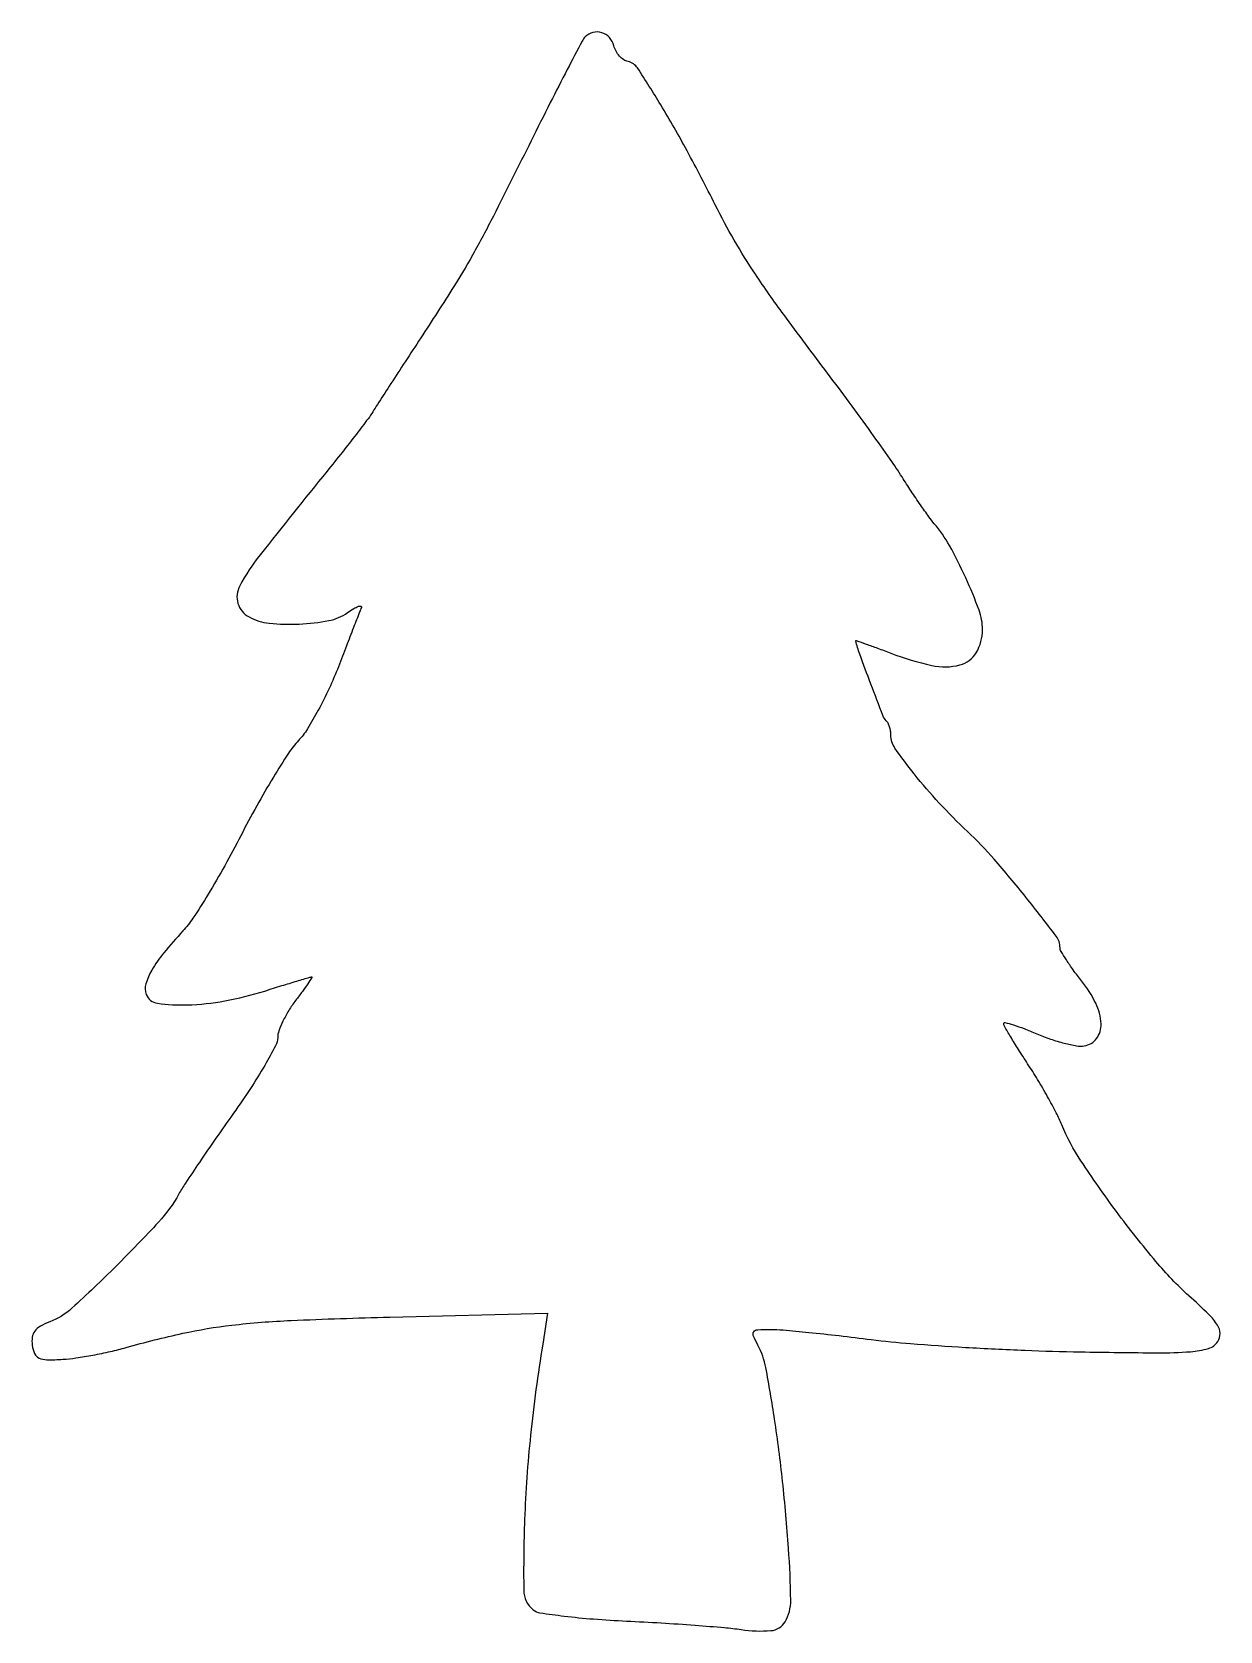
# Model space of a CAD drawing. Extents: x 0 to 169, y 0 to 227.
import ezdxf

# ---------------------------------------------------------------- set-up
doc = ezdxf.new("R2010")
doc.units = 0

msp = doc.modelspace()

# ---------------------------------------------------------------- linework, layer by layer
msp.add_lwpolyline([(78.630655, 226.297322, 0.075369), (78.192161, 225.702121, 0.001022), (76.082873, 221.674654, 0.002873), (73.67151, 216.981799, 0.001882), (70.944095, 211.547322, -0.001852), (65.602663, 200.902719, -0.01072), (62.640848, 195.352929, -0.013431), (59.724446, 190.471342, -0.003969), (55, 183.154215, 0.000601), (52.820641, 179.828242, 0.000769), (50.821875, 176.759572, 0.000592), (49.153019, 174.182091, 0.006548), (48.5, 173.141248, -0.024657), (47.830231, 172.154917, -0.002733), (46.178125, 169.987518, -0.003325), (44.179243, 167.430054, -0.002687), (42, 164.709877, 0.002907), (32.49657, 152.836766, 0.044466), (29.618044, 148.446142, 0.197448), (29.364776, 145.960757, 0.200387), (30.934259, 144.035184, 0.097902), (33.807865, 143.158174, 0.036267), (38.055808, 143.036936, 0.036077), (42.249055, 143.525938, 0.106095), (44.910868, 144.650123, -0.017034), (45.791901, 145.223514, -0.046208), (46.462093, 145.547695, -0.15251), (46.794725, 145.566174, -0.459118), (46.883374, 145.388493, 0.006526), (46.625931, 144.753148, 0.000291), (45.765988, 142.544858, 0.00049), (44.749869, 139.923417, 0.00035), (43.617861, 136.98837, -0.016753), (42.309408, 133.901416, -0.015385), (40.762019, 130.818459, -0.015598), (39.211724, 128.155096, -0.047856), (37.943107, 126.5, 0.04244), (36.534216, 124.702482, 0.008763), (34.38753, 121.296875, 0.009154), (32.02897, 117.239856, 0.008509), (29.760559, 113, -0.008605), (27.491109, 108.760146, -0.00925), (25.12943, 104.703125, -0.008861), (22.978446, 101.297967, -0.042781), (21.563855, 99.5, 0.016011), (18.840489, 96.395633, 0.040865), (17.135823, 93.937877, 0.059887), (16.298805, 91.98592, 0.164426), (16.358664, 90.50772, 0.273603), (17.946903, 89.248775, 0.041184), (22.173699, 89.021161, 0.038503), (27.5144, 89.58666, 0.030336), (33.160906, 90.987099, -0.001093), (35.612415, 91.749686, -0.001708), (37.726278, 92.394277, -0.000451), (39.573207, 92.948764, -0.062056), (39.800891, 92.987099, -0.609637), (39.850885, 92.899518, -0.004438), (39.264071, 92.013795, -0.009234), (38.507987, 90.937681, -0.005166), (37.550891, 89.655609, 0.025012), (36.574569, 88.233382, 0.02531), (35.749324, 86.726253, 0.026115), (35.168842, 85.346139, 0.086697), (35, 84.379711, -0.12268), (34.708734, 83.210481, -0.010042), (33.164063, 80.438338, -0.012998), (31.143862, 77.175912, -0.009636), (28.75, 73.674601, 0.002794), (26.245935, 70.117551, 0.003188), (23.890406, 66.684973, 0.002888), (21.926729, 63.74754, 0.017943), (20.983298, 62.200499, -0.057766), (18.097751, 58.218999, -0.011962), (12.088318, 51.977564, -0.009905), (5.801695, 45.995241, -0.094649), (2.662881, 44.061927, 0.038752), (1.328992, 43.432675, 0.102762), (0.542433, 42.738544, 0.124747), (0.183722, 41.877472, 0.072023), (0.18066, 40.748388, 0.069982), (0.523537, 39.559681, 0.181273), (1.140446, 38.935089, 0.107323), (2.253228, 38.68729, 0.017056), (4.5, 38.752077, 0.020384), (6.387735, 38.948536, 0.009751), (8.79375, 39.346602, 0.009649), (11.293506, 39.860511, 0.013566), (13.5, 40.422009, -0.015316), (21.546588, 42.439715, -0.025039), (28.481474, 43.594398, -0.018008), (36.928354, 44.262323, -0.004385), (50.902401, 44.739401), (73.304803, 45.307594), (72.597082, 40.903797, 0.013518), (70.877265, 27.981394, 0.017387), (70.033011, 16.0271, 0.011893), (69.91315, 5.998745, 0.222183), (71.25, 3.224856, 0.135162), (72.217307, 2.797814, 0.006864), (75.657813, 2.336395, 0.010563), (79.811819, 1.926045, 0.007425), (84.5, 1.632695, -0.003235), (89.407248, 1.366895, -0.003402), (94.228964, 1.041479, -0.003258), (98.384677, 0.705346, -0.015234), (100.768815, 0.423454, 0.055639), (104.96604, 0.268122, 0.247133), (106.991497, 1.534395, 0.136063), (107.788858, 4.567765, 0.014431), (107.477068, 11.938188, 0.008785), (106.632837, 21.430276, 0.010829), (105.499083, 30.243921, 0.009249), (104.255459, 37.57272, 0.076423), (103.134628, 40.75, -0.022688), (102.483637, 42.110431, -0.274058), (102.558073, 42.662448, -0.214201), (103.106554, 42.947824, -0.014434), (104.9136, 43, -0.022035), (106.693822, 42.921506, -0.003127), (110.340759, 42.576282, -0.003556), (114.653151, 42.109833, -0.003023), (119.198784, 41.557554, 0.012248), (124.803042, 40.981356, 0.004765), (132.578043, 40.448483, 0.004713), (141.012172, 40.030867, 0.005828), (148.875406, 39.807554, 0.002218), (159.799875, 39.673175, 0.020722), (164.504776, 39.8312, 0.051438), (167.065223, 40.291305, 0.183255), (168.375406, 41.27307, 0.147214), (168.695281, 42.415941, 0.136777), (168.345377, 43.582985, 0.058931), (167.104551, 45.114625, 0.00928), (164.271562, 47.77307, -0.034503), (159.608202, 52.613653, -0.014603), (154.014773, 59.694556, -0.014089), (148.953505, 66.917771, -0.047666), (146.257335, 72, 0.021263), (145.467399, 73.699863, 0.008199), (144.234051, 75.990406, 0.008101), (142.813772, 78.433813, 0.009902), (141.404209, 80.669468, -0.004516), (140.099696, 82.689931, -0.006754), (138.999986, 84.480496, -0.003199), (138.09896, 86.015248, -0.131874), (138, 86.38393, -0.491851), (138.180384, 86.522941, -0.011288), (139.37703, 86.178569, -0.016315), (140.88962, 85.651304, -0.00923), (142.68776, 84.919516, 0.01912), (144.633756, 84.172062, 0.019941), (146.604274, 83.587012, 0.020083), (148.340625, 83.219511, 0.077774), (149.43776, 83.205054, 0.201743), (151.185851, 84.253387, 0.170293), (151.817695, 86.331946, 0.10435), (151.073974, 89.242273, 0.053391), (149.047398, 92.440357, -0.010028), (147.880138, 93.971214, -0.013698), (146.895173, 95.398658, -0.010473), (146.140167, 96.614617, -0.134479), (146, 97.126337, 0.164071), (145.441565, 98.782338, 0.005572), (141.160582, 104.279785, 0.011434), (136.651471, 109.680793, 0.024085), (132.863223, 113.613672, -0.016608), (128.853939, 117.653401, -0.019075), (125.310567, 121.773708, -0.015669), (122.572814, 125.444828, -0.153551), (122, 127.266077, 0.040813), (121.952276, 127.849782, 0.03574), (121.80994, 128.445304, 0.037429), (121.601367, 128.966169, 0.082611), (121.352987, 129.31368, -0.103931), (120.875532, 130.045173, -0.001791), (119.15377, 134.51633, -0.003853), (117.576042, 138.755548, -0.034913), (117.032646, 140.653926, -0.584186), (117.078397, 140.694245, -0.000748), (118.481491, 140.203358, -0.003954), (120.091404, 139.623062, -0.002314), (122.010727, 138.903926, 0.03613), (127.806289, 137.16882, 0.117665), (131.786097, 137.230858, 0.199302), (134.112736, 138.975059, 0.134315), (135, 142.218406, 0.088344), (134.505319, 144.996302, 0.01851), (132.622049, 149.584676, 0.020267), (130.313883, 154.162336, 0.049316), (128.162582, 157.266075, -0.019993), (127.388207, 158.254276, -0.004911), (126.197153, 159.940855, -0.005021), (124.869985, 161.901702, -0.004998), (123.580465, 163.89169, 0.011225), (121.904857, 166.408258, 0.003232), (119.201762, 170.22406, 0.00325), (116.097314, 174.488131, 0.003456), (113, 178.624659, -0.00374), (106.790896, 186.926874, -0.011563), (102.770482, 192.66037, -0.015909), (99.783774, 197.46042, -0.015325), (97.068869, 202.5, 0.00821), (93.079444, 210.164621, 0.012536), (89.345471, 216.664979, 0.007542), (86.05276, 221.898797, 0.201731), (84.718953, 222.80356, -0.100612), (84.102138, 223.063231, -0.059954), (83.50038, 223.589717, -0.056517), (83.003549, 224.286622, -0.062744), (82.696245, 225.05356, 0.120954), (82.063177, 226.222038, 0.134975), (80.983472, 226.906823, 0.13955), (79.733884, 226.931286, 0.132686)], format="xyb", close=True)

doc.saveas('drawing.dxf')
